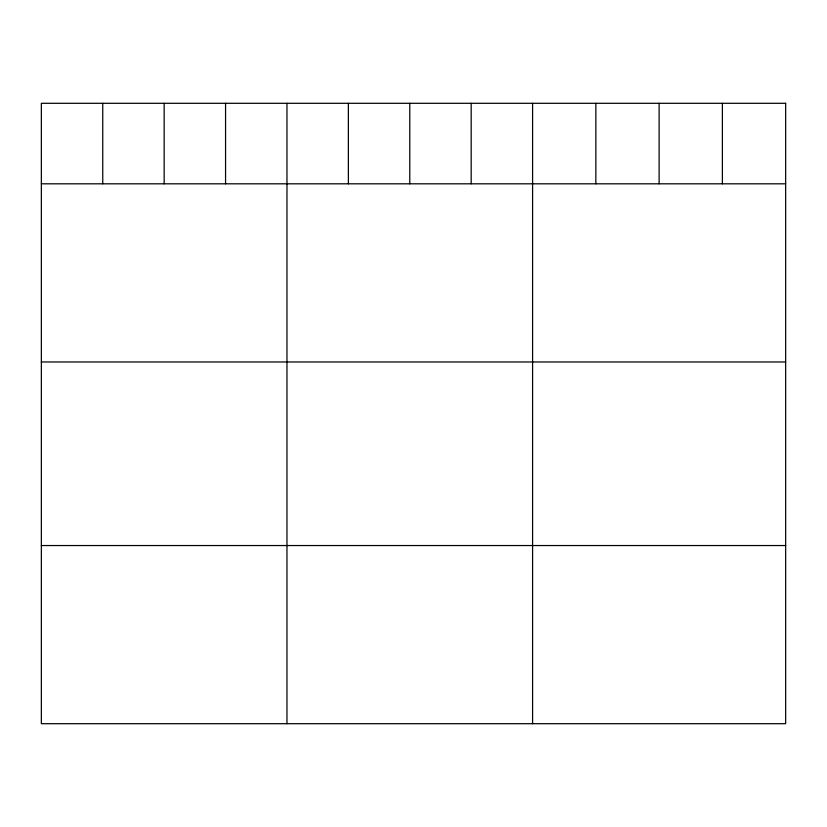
<?xml version="1.0" encoding="UTF-8"?>
<svg xmlns="http://www.w3.org/2000/svg" width="827" height="827" viewBox="0 0 827 827"><rect width="100%" height="100%" fill="white"/><g stroke="black" fill="none" stroke-linecap="round" stroke-linejoin="round"><path stroke-width="1.24" d="M41.35 183.811L785.65 183.811M41.35 361.978L785.65 361.978M41.35 545.541L785.65 545.541M722.384 103.303L722.384 183.811M659.119 103.303L659.119 183.811M595.853 103.303L595.853 183.811M532.588 103.303L532.588 723.697M471.183 103.303L471.183 183.811M409.778 103.303L409.778 183.811M348.374 103.303L348.374 183.811M286.969 103.303L286.969 723.697M225.564 103.303L225.564 183.811M164.16 103.303L164.16 183.811M102.755 103.303L102.755 183.811M785.65 103.303L41.35 103.303L41.35 723.697L785.65 723.697L785.65 103.303"/></g></svg>
